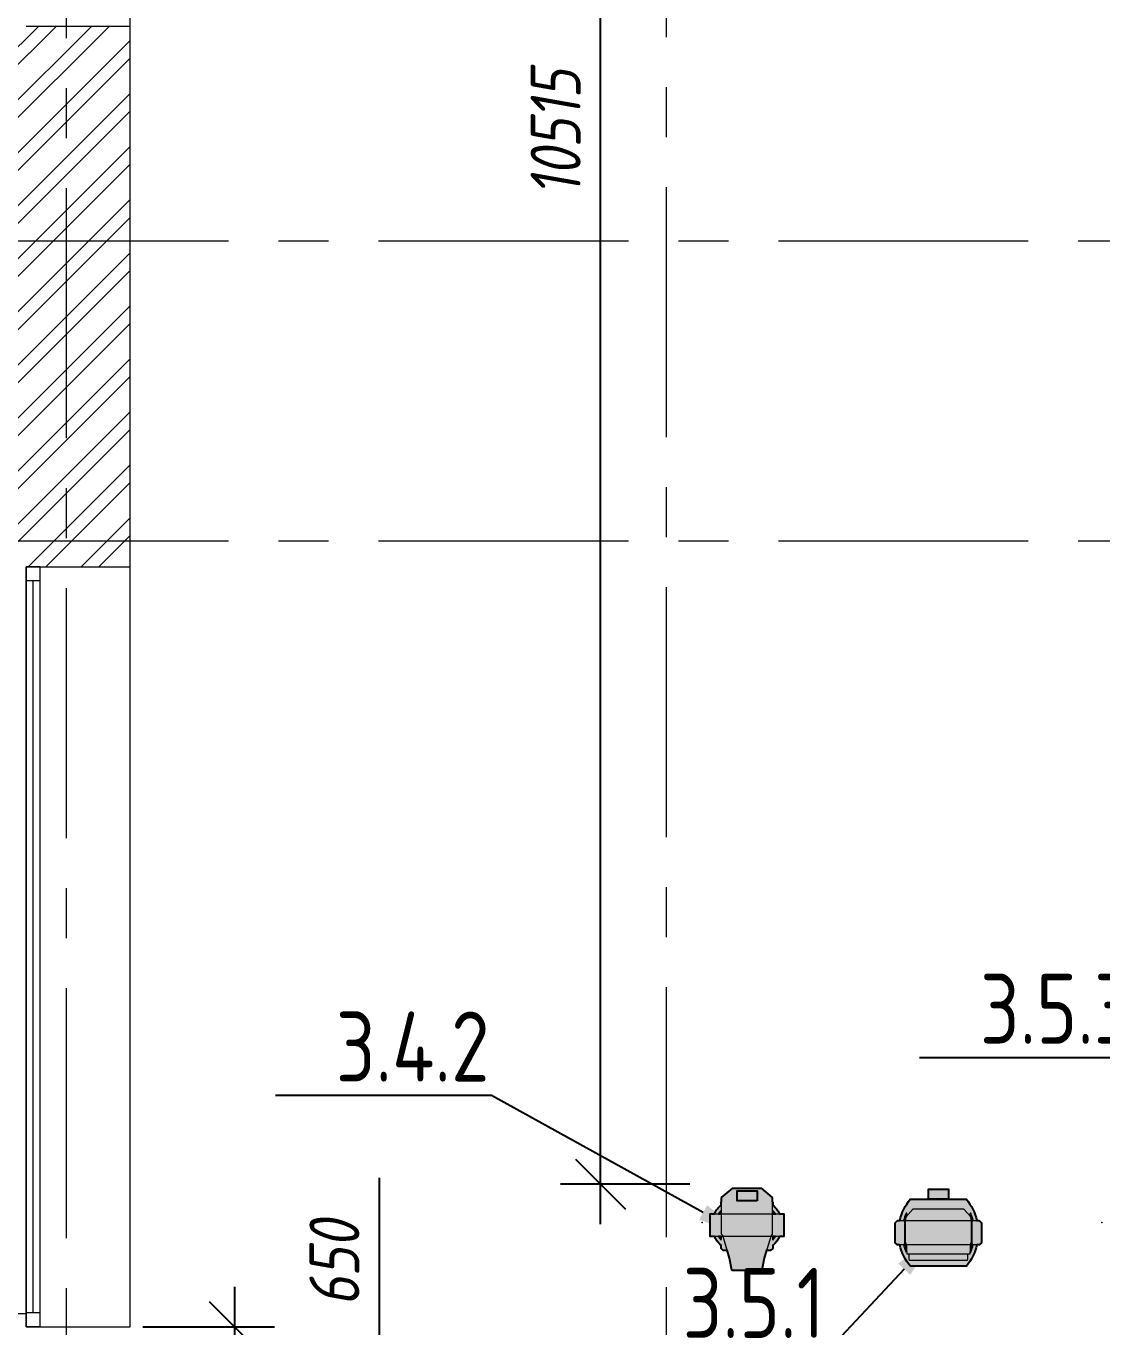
# Model space of a CAD drawing. Header units: millimetres. Extents: x 0 to 9491604, y -172998 to 295086.
# Drawn here: x 447114 to 452496, y -60138 to -53633 of the extents above; entities that cross this region are included whole.
import ezdxf
from ezdxf import colors
from ezdxf.entities.mleader import LeaderData, LeaderLine
from ezdxf.enums import TextEntityAlignment as Align
from ezdxf.math import Vec2, Vec3

# ---------------------------------------------------------------- set-up
doc = ezdxf.new("R2018")
doc.units = ezdxf.units.MM
doc.linetypes.add('CENTER', pattern=[2, 1.25, -0.25, 0.25, -0.25])
for name, color, linetype, lineweight in [('ACME NEOZONE RING', 7, 'Continuous', 5), ('Lighting-Moving Light', 7, 'Continuous', 5), ('None', 7, 'Continuous', 5), ('Rigging-Truss-Insert Points', 7, 'Continuous', 5), ('TRUSS LIGHT', 7, 'Continuous', 5), ('АР_Маркер экспликации', 239, 'Continuous', 13), ('АР_Номер помещения', 250, 'Continuous', 9), ('АР_Окна', 4, 'Continuous', 9), ('АР_Оси', 7, 'Continuous', 25), ('АР_Отметки', 7, 'Continuous', 5), ('АР_Сущ Несущая стена', 250, 'Continuous', 50), ('АР_Штриховка кирпич', 250, 'Continuous', 9)]:
    doc.layers.add(name, color=color, linetype=linetype, lineweight=lineweight)
doc.layers.add('EI_DIMS_DETAIL', color=7, linetype='Continuous')
doc.layers.add('АР_новое окно', color=160, linetype='Continuous')
doc.layers.add('Lighting-Input-2D', color=1, linetype='Continuous', lineweight=25, true_color=0xff0000)
doc.layers.add('АР_Названия помещений', color=124, linetype='Continuous', lineweight=5, plot=False)
doc.layers.add('АР_Помещения_площадь', color=19, linetype='Continuous', lineweight=9, plot=False)
doc.styles.add('ISOCPEUR', font='', dxfattribs={"height": 250})
doc.styles.get("Standard").update_dxf_attribs({"font": 'GOST.TTF'})
doc.styles.add('ГОСТ 2.304', font='CS_Gost2304.shx', dxfattribs={"oblique": 10})
doc.styles.get('ISOCPEUR').set_extended_font_data('ISOCPEUR', italic=True)
doc.dimstyles.new('СПДС', dxfattribs={"dimscale": 100, "dimtxt": 2.5, "dimasz": 2.5, "dimexe": 2, "dimexo": 0.625, "dimgap": 1, "dimtad": 1, "dimdec": 0, "dimrnd": 5, "dimtxsty": 'ГОСТ 2.304', "dimblk": 'OBLIQUE', "dimblk1": 'OBLIQUE', "dimblk2": 'OBLIQUE', "dimcen": 2.5, "dimdle": 2, "dimadec": 0, "dimazin": 2, "dimtfac": 0.75, "dimtdec": 4, "dimtmove": 1, "dimatfit": 3, "dimfxl": 1, "dimtfill": 1, "dimtolj": 1, "dimarcsym": 1})

# ---------------------------------------------------------------- blocks, each defined once
blk = doc.blocks.new('*U274')
at = {"layer": 'АР_новое окно', "lineweight": 9}
for p, q in [((-9.194423000735696e-12, 3799.999999999992), (-70.00000000000921, 3799.999999999992)), ((-70.00000000000921, 3799.999999999992), (-70, -1.70530256582424e-13)), ((-70, -1.70530256582424e-13), (-70.00000000000921, 3799.999999999992)), ((-9.194423000735696e-12, 3799.999999999992), (0, 0)), ((-9.038103598868474e-12, 3729.999999999992), (-70.00000000000904, 3730.000000000006)), ((-35.00000000000904, 3729.999999999992), (-34.99999999981099, 69.99999999999991)), ((-1.56319401867222e-13, 70.00000000001455), (-70.00000000000017, 69.99999999999983)), ((0, -1.70530256582424e-13), (-70, -1.70530256582424e-13))]:
    blk.add_line(p, q, dxfattribs=at)
blk = doc.blocks.new('_DotSmall')
at = {"color": 0, "linetype": 'ByBlock', "const_width": 0.5}
blk.add_lwpolyline([(-0.0625, 0, 1), (0.0625, 0, 1)], format="xyb", close=True, dxfattribs=at)
blk = doc.blocks.new('Truss Straight Prolyte H40V-200 387x387x2000_3d')
at = {"layer": 'Rigging-Truss-Insert Points'}
for p in [(0, 0), (2000, 0)]:
    blk.add_point(p, dxfattribs=at)
blk = doc.blocks.new('Truss-46')
at = {"layer": 'TRUSS LIGHT', "color": 7, "transparency": 33554687}
blk.add_blockref('Truss Straight Prolyte H40V-200 387x387x2000_3d', (0, 0), dxfattribs=at)
at = {"layer": 'TRUSS LIGHT', "color": 0, "flags": 1}
for tag in ['Trim', 'Total_Hung_Weight', 'TE', 'TE-A', 'Width', 'Weight_Imperial', 'Weight_Metric', 'Truss_Color', 'WH', 'WH-A', 'Manufacturer', 'Position_Name', 'Location', 'Length', 'Note', 'Model_Name', 'Length', 'Height', 'User_Field_1', 'User_Field_2', 'User_Field_3', 'User_Field_4', 'User_Field_5', 'User_Field_6']:
    blk.add_attdef(tag, (-11004, -194.5), '', height=0.18, dxfattribs=at)
blk = doc.blocks.new('Group-202')
at = {"layer": 'Lighting-Input-2D', "linetype": 'Continuous', "lineweight": 0, "true_color": 0x00ffff}
blk.add_hatch(color=4, dxfattribs=at).paths.add_polyline_path([(-51.98946549269584, -122.0096663216868), (48.01053450730424, -122.0096663216868), (48.01053450730424, -172.0096663216868), (-51.98946549269584, -172.0096663216868)])
at = {"layer": 'Lighting-Moving Light', "linetype": 'Continuous', "lineweight": 0, "true_color": 0x00ffff, "transparency": 33554687}
h = blk.add_hatch(color=4, dxfattribs=at)
edge = h.paths.add_edge_path()
edge.add_line((126.5000000000055, -139.0882481757316), (71.12496539154135, -185.5534192920605))
edge.add_line((71.12496539154135, -185.5534192920605), (-71.12496539199601, -185.5534192919805))
edge.add_line((-71.12496539199601, -185.5534192919805), (-126.5000000004079, -139.0882481755895))
edge.add_line((-126.5000000004079, -139.0882481755895), (-126.5000000003853, -118.9209036223903))
edge.add_line((-126.5000000003853, -118.9209036223903), (-129.6140858583749, -116.0494786165894))
edge.add_line((-129.6140858583749, -116.0494786165894), (-129.6140858583749, -100.4141134206287))
edge.add_arc((-124.5955610855437, -90.2643556124866), 11.32268406604473, 231.4618788752651, 243.6900106286071, ccw=False)
edge.add_arc((-51.78453583374124, -10.74937232286101), 119.1134585078291, 216.8539690845616, 227.8944097031379, ccw=False)
edge.add_arc((-39.9999999863459, 0.001656482625740807), 135.000000013716, 204.9608233377731, 217.5052518094035, ccw=False)
edge.add_line((-162.3905336212333, -56.96813621728525), (-184.5000075903025, -56.96813621728525))
edge.add_line((-184.5000075903025, -56.96813621728525), (-184.5000075903025, 57.06129763317136))
edge.add_line((-184.5000075903025, 57.06129763317136), (-162.3486712315781, 57.06129763317136))
edge.add_arc((-39.99999998635111, 0.001656482626074762), 135.0000000137098, 132.7568730616302, 154.9971079075414, ccw=False)
edge.add_arc((-128.6293924005112, 95.98291888199135), 4.357944417834946, 103.05896267773932, 133.8779765755158, ccw=False)
edge.add_line((-129.6140858583749, 100.2281583738197), (-129.6140858583749, 116.0527915939283))
edge.add_line((-129.6140858583749, 116.0527915939283), (-118.1286841407497, 126.6432091988382))
edge.add_arc((2.418829581074533e-10, 1670.025635076939), 1547.896539994277, 265.6231815458671, 266.3539592363694)
edge.add_line((-98.43457424828527, 125.2621149487723), (-86.73604283560671, 164.0465807080388))
edge.add_line((-86.73604283560671, 164.0465807080388), (-86.50000000006536, 164.0465807080633))
edge.add_line((-86.50000000006536, 164.0465807080633), (-75.08746085627993, 224.7508063685455))
edge.add_arc((-74.11456584116392, 224.5539970792888), 0.9926019377249352, 89.65199725202132, 168.5638290336367, ccw=False)
edge.add_line((-74.10853701877852, 225.5465807080456), (74.1085370187858, 225.5465807079624))
edge.add_arc((74.11456584117002, 224.5539970792056), 0.9926019377249448, 11.436170966296118, 90.3480027479115, ccw=False)
edge.add_line((75.08746085628627, 224.7508063684611), (86.50000000000352, 164.0465807079661))
edge.add_line((86.50000000000352, 164.0465807079661), (86.73604283554488, 164.0465807079414))
edge.add_line((86.73604283554488, 164.0465807079414), (98.43457424814926, 125.2621149487629))
edge.add_arc((-9.71880353972665e-11, 1670.025635074971), 1547.896539992304, 273.6460407636256, 274.3768184541334)
edge.add_line((118.1286841407611, 126.6432091988382), (129.6140858583863, 116.0527915938286))
edge.add_line((129.6140858583863, 116.0527915938286), (129.6140858583863, 100.2281583738198))
edge.add_arc((128.6293924005208, 95.98291888198973), 4.357944417836974, 46.12202342448751, 76.94103732224272, ccw=False)
edge.add_arc((39.99999998636018, 0.001656482624781574), 135.0000000137119, 25.002892092458808, 47.24312693836953, ccw=False)
edge.add_line((162.348671231589, 57.06129763317136), (184.5000075903136, 57.06129763317136))
edge.add_line((184.5000075903136, 57.06129763317136), (184.5000075903136, -56.96813621728523))
edge.add_line((184.5000075903136, -56.96813621728524), (162.3905336212441, -56.96813621728525))
edge.add_arc((39.99999998636132, 0.001656482622735211), 135.0000000137105, 322.4947481905963, 335.03917666222713, ccw=False)
edge.add_arc((51.78453583375878, -10.74937232286688), 119.1134585078202, 312.1055902968616, 323.1460309154387, ccw=False)
edge.add_arc((124.5955610855418, -90.26435561246926), 11.32268406606613, 296.3099893714141, 308.5381211247298, ccw=False)
edge.add_line((129.6140858583863, -100.4141134206287), (129.6140858583863, -116.0494786164901))
edge.add_line((129.6140858583863, -116.0494786164901), (126.5000000000055, -118.9209036226782))
edge.add_line((126.5000000000055, -118.9209036226782), (126.5000000000055, -139.0882481757316))
edge = h.paths.add_edge_path()
edge.add_line((129.6140858583863, 71.1142046713513), (129.6140858583863, 57.06129763317136))
edge.add_line((129.6140858583863, 57.06129763317136), (142.1230205183928, 57.06129763317136))
edge.add_arc((60.00660030390372, 0.007386853325890286), 99.99127564001331, 34.79130092166319, 44.47619964003829)
edge.add_arc((128.8599148934973, 67.9000425498936), 3.301456040491092, 40.92127007208694, 76.79499796821261)
edge = h.paths.add_edge_path()
edge.add_arc((-60.00660030389697, 0.007386853329236942), 99.9912756400081, 135.5238003599614, 145.208699078337)
edge.add_line((-142.123020518382, 57.06129763317136), (-129.6140858583749, 57.06129763317136))
edge.add_line((-129.6140858583749, 57.06129763317136), (-129.6140858583749, 71.1142046713513))
edge.add_arc((-128.8599148934876, 67.90004254989493), 3.301456040489418, 103.2050020317644, 139.0787299279181)
edge = h.paths.add_edge_path()
edge.add_line((-129.6140858583749, -71.22854765874618), (-129.6140858583749, -56.96813621728525))
edge.add_line((-129.6140858583749, -56.96813621728525), (-142.1851095605982, -56.96813621728525))
edge.add_arc((-59.94200554795235, 0.03918722097570537), 100.0687917546194, 214.7280076534531, 224.469212184373)
edge.add_arc((-127.7834649650887, -66.61917062179369), 4.959589652755693, 223.9550811689498, 248.3394254686227)
edge = h.paths.add_edge_path()
edge.add_arc((59.9420055479589, 0.03918722097935756), 100.068791754625, 315.5307878156272, 325.2719923465465)
edge.add_line((142.185109560609, -56.96813621728525), (129.6140858583863, -56.96813621728524))
edge.add_line((129.6140858583863, -56.96813621728524), (129.6140858583863, -71.22854765874595))
edge.add_arc((127.7834649650995, -66.61917062179376), 4.959589652755619, 291.6605745313848, 316.0449188310494)
h = blk.add_hatch(color=4, dxfattribs=at)
edge = h.paths.add_edge_path()
edge.add_line((-2.273181642920008e-10, -185.5534192920606), (-71.12496539199601, -185.5534192919805))
edge.add_line((-71.12496539199601, -185.5534192919805), (-126.5000000004079, -139.0882481755895))
edge.add_line((-126.5000000004079, -139.0882481755895), (-126.5000000002006, 45.48249951186608))
edge.add_line((-126.5000000002006, 45.48249951186609), (-120.8349760698259, 50.99744130778884))
edge.add_line((-120.8349760698259, 50.99744130778884), (-86.73604283560671, 164.0465807080388))
edge.add_line((-86.73604283560671, 164.0465807080388), (-86.50000000006536, 164.0465807080633))
edge.add_line((-86.50000000006536, 164.0465807080633), (-75.08746085627992, 224.7508063685455))
edge.add_arc((-74.11456584116395, 224.5539970792889), 0.9926019377248786, 89.65199725201961, 168.5638290336395, ccw=False)
edge.add_line((-74.10853701877852, 225.5465807080456), (74.1085370187858, 225.5465807079624))
edge.add_arc((74.11456584117008, 224.5539970792056), 0.9926019377248835, 11.436170966295322, 90.34800274791468, ccw=False)
edge.add_line((75.08746085628627, 224.7508063684611), (86.50000000000352, 164.0465807079661))
edge.add_line((86.50000000000352, 164.0465807079661), (86.73604283554488, 164.0465807079414))
edge.add_line((86.73604283554488, 164.0465807079414), (120.834976069637, 50.99744130765308))
edge.add_line((120.834976069637, 50.99744130765308), (126.5000000000055, 45.48249951172395))
edge.add_line((126.5000000000055, 45.48249951172395), (126.5000000000055, -139.0882481757316))
edge.add_line((126.5000000000055, -139.0882481757316), (71.12496539154134, -185.5534192920605))
edge.add_line((71.12496539154134, -185.5534192920605), (-2.273168320243713e-10, -185.5534192920606))
blk.add_hatch(color=4, dxfattribs=at).paths.add_polyline_path([(-184.5000075903025, 57.06129763317136), (184.5000075903136, 57.06129763317136), (184.5000075903136, -56.96813621728525), (-184.5000075903025, -56.96813621728525)])
at = {"layer": 'Lighting-Input-2D', "flags": 128}
blk.add_lwpolyline([(-51.98946549269584, -122.0096663216868), (48.01053450730424, -122.0096663216868), (48.01053450730424, -172.0096663216868), (-51.98946549269584, -172.0096663216868)], close=True, dxfattribs=at)
at = {"layer": 'Lighting-Moving Light', "color": 7, "linetype": 'Continuous', "lineweight": 25, "transparency": 33554687, "flags": 128}
for points in [[(126.5000000000055, -139.0882481757316), (71.12496539154135, -185.5534192920605), (-71.12496539199601, -185.5534192919805), (-126.5000000004079, -139.0882481755895), (-126.5000000003853, -118.9209036223903), (-129.6140858583749, -116.0494786165894), (-129.6140858583749, -100.4141134206287, -0.05340597821774325), (-131.6499918019054, -99.12088889179601, -0.04821030859268485), (-147.0951674995839, -82.1909532764933, -0.05479012223569972), (-162.3905336212333, -56.96813621728525), (-184.5000075903025, -56.96813621728525), (-184.5000075903025, 57.06129763317136), (-162.3486712315781, 57.06129763317136, -0.09734709631348429), (-131.6499918001932, 99.12420187076832, -0.1352897859928446), (-129.6140858583749, 100.2281583738197), (-129.6140858583749, 116.0527915939283), (-118.1286841407497, 126.6432091988382, 0.003188630006431763), (-98.43457424828527, 125.2621149487723), (-86.73604283560671, 164.0465807080388), (-86.50000000006536, 164.0465807080633), (-75.08746085627993, 224.7508063685455, -0.3586024486244413), (-74.10853701877852, 225.5465807080456), (74.10853701878578, 225.5465807079624, -0.3586024486244404), (75.08746085628627, 224.7508063684611), (86.50000000000352, 164.0465807079661), (86.73604283554488, 164.0465807079414), (98.43457424814926, 125.2621149487629, 0.003188630006455701), (118.1286841407611, 126.6432091988382), (129.6140858583863, 116.0527915938286), (129.6140858583863, 100.2281583738198, -0.13528978599275), (131.649991800204, 99.12420187076833, -0.09734709631348258), (162.348671231589, 57.06129763317136), (184.5000075903136, 57.06129763317136), (184.5000075903136, -56.96813621728524), (162.3905336212441, -56.96813621728525, -0.05479012223570203), (147.0951674995947, -82.19095327649333, -0.04821030859268863), (131.6499918019161, -99.12088889179603, -0.05340597821762865), (129.6140858583863, -100.4141134206287), (129.6140858583863, -116.0494786164901), (126.5000000000055, -118.9209036226782)], [(-131.3545292670013, 70.06256679594232, 0.04228351509570183), (-142.123020518382, 57.06129763317136), (-129.6140858583749, 57.06129763317136), (-129.6140858583749, 71.1142046713513, 0.1578197022280426), (-131.3545292670013, 70.06256679594232)], [(129.6140858583863, 71.1142046713513), (129.6140858583863, 57.06129763317136), (142.1230205183928, 57.06129763317136, 0.04228351509569935), (131.3545292670121, 70.0625667959423, 0.157819702227917), (129.6140858583863, 71.1142046713513)], [(-129.6140858583749, -71.22854765874618), (-129.6140858583749, -56.96813621728525), (-142.1851095605982, -56.96813621728525, 0.04252963736267084), (-131.3537950881081, -70.06159307355371, 0.1068000799953569), (-129.6140858583749, -71.22854765874618)], [(131.3537950881188, -70.06159307355378, 0.04252963736266887), (142.185109560609, -56.96813621728525), (129.6140858583863, -56.96813621728524), (129.6140858583863, -71.22854765874595, 0.1068000799953201), (131.3537950881188, -70.06159307355378)]]:
    blk.add_lwpolyline(points, format="xyb", close=True, dxfattribs=at)
at = {"layer": 'Lighting-Moving Light', "color": 7, "linetype": 'Continuous', "lineweight": 18, "transparency": 33554687, "flags": 128}
blk.add_lwpolyline([(-2.273181642920008e-10, -185.5534192920606), (-71.12496539199601, -185.5534192919805), (-126.5000000004079, -139.0882481755895), (-126.5000000002006, 45.48249951186609), (-120.8349760698259, 50.99744130778884), (-86.73604283560671, 164.0465807080388), (-86.50000000006536, 164.0465807080633), (-75.08746085627992, 224.7508063685455, -0.3586024486244629), (-74.10853701877852, 225.5465807080456), (74.10853701878578, 225.5465807079624, -0.3586024486244613), (75.08746085628627, 224.7508063684611), (86.50000000000352, 164.0465807079661), (86.73604283554488, 164.0465807079414), (120.834976069637, 50.99744130765308), (126.5000000000055, 45.48249951172395), (126.5000000000055, -139.0882481757316), (71.12496539154134, -185.5534192920605)], format="xyb", close=True, dxfattribs=at)
blk.add_lwpolyline([(-184.5000075903025, 57.06129763317136), (184.5000075903136, 57.06129763317136), (184.5000075903136, -56.96813621728525), (-184.5000075903025, -56.96813621728525)], close=True, dxfattribs=at)
at = {"layer": 'None', "color": 0, "flags": 1}
for tag in ['3D_Symbol_Name', 'Weight', 'Wattage', 'Model_Name', 'Inst_Type', 'FixtureID', 'GDTF_Fixture_Name', 'GDTF_Fixture_Mode', 'Power_Connector', 'Frame_Size_Imp', 'Frame_Size_Metric', 'Device_Type', 'Field_Angle', 'Field_Angle_2', 'Candlepower', 'Num_Channels', 'Beam_Angle', 'Beam_Angle_2', 'Lamp', 'Remarks', 'Drawn_By']:
    blk.add_attdef(tag, (-184.5000075903025, -185.5534192920606), '', height=0.18, dxfattribs=at)
blk = doc.blocks.new('NNA_TransformGroup (2D)-81')
at = {"layer": 'None', "color": 7, "transparency": 33554687}
blk.add_blockref('Group-202', (0, 0), dxfattribs=at)
blk = doc.blocks.new('Lighting Device (2D)-81')
at = {"layer": 'None', "color": 7, "transparency": 33554687}
blk.add_blockref('NNA_TransformGroup (2D)-81', (0, 0), dxfattribs=at)
at = {"layer": 'None', "color": 0, "flags": 1}
for tag in ['3D_Symbol_Name', 'Weight', 'Wattage', 'Model_Name', 'Inst_Type', 'FixtureID', 'GDTF_Fixture_Name', 'GDTF_Fixture_Mode', 'Power_Connector', 'Frame_Size_Imp', 'Frame_Size_Metric', 'Device_Type', 'Field_Angle', 'Field_Angle_2', 'Candlepower', 'Num_Channels', 'Beam_Angle', 'Beam_Angle_2', 'Lamp', 'Remarks', 'Drawn_By']:
    blk.add_attdef(tag, (8074.853436053078, -9010.741199133192), '', height=0.18, dxfattribs=at)
blk = doc.blocks.new('Group-231')
at = {"layer": 'Lighting-Input-2D', "linetype": 'Continuous', "lineweight": 0, "true_color": 0xff0000}
blk.add_hatch(color=1, dxfattribs=at).paths.add_polyline_path([(-50.06669090837131, -167.5081993989556), (49.93330909162871, -167.5081993989556), (49.93330909162871, -217.1914496199738), (-50.06669090837131, -217.1914496199738)])
at = {"layer": 'Lighting-Moving Light', "linetype": 'Continuous', "lineweight": 0, "true_color": 0xff0000, "transparency": 33554687}
h = blk.add_hatch(color=1, dxfattribs=at)
edge = h.paths.add_edge_path()
edge.add_line((-204.2387826994019, -60.8860880272296), (-215.4005961431126, -49.85006010474864))
edge.add_line((-215.4005961431126, -49.85006010474864), (-215.4122563942423, 50.08959997854764))
edge.add_line((-215.4122563942423, 50.08959997854763), (-203.8000245200874, 61.33292691252055))
edge.add_line((-203.8000245200874, 61.33292691252055), (-192.7895419536887, 61.32701852179417))
edge.add_arc((64.5073050885079, -0.1105995549899319), 264.5302410175523, 140.6848825337481, 166.570320495254, ccw=False)
edge.add_line((-140.1526174042481, 167.4918006010442), (140.1867819051701, 167.4918006010442))
edge.add_arc((-64.47314058758707, -0.1105995549905288), 264.5302410175535, 13.38359903809038, 39.31511746625188, ccw=False)
edge.add_line((192.8730348005591, 61.12006617631166), (204.341597720418, 61.11391197277044))
edge.add_line((204.341597720418, 61.11391197277044), (215.4464208951646, 50.08959997854764))
edge.add_line((215.4464208951646, 50.08959997854764), (215.434760644035, -49.85006010474861))
edge.add_line((215.434760644035, -49.85006010474861), (204.341597720418, -60.8860880272296))
edge.add_line((204.341597720418, -60.8860880272296), (192.980910485154, -60.8860880272296))
edge.add_arc((-64.4731405875863, -0.1105995549896477), 264.5302410175527, 320.7421941521046, 346.7177207661283, ccw=False)
edge.add_line((140.3543282228347, -167.5081993989557), (-140.3201637219127, -167.5081993989556))
edge.add_arc((64.50730508850714, -0.1105995549903156), 264.5302410175514, 193.2822792338716, 219.2578058478954, ccw=False)
edge.add_line((-192.946745984232, -60.8860880272296), (-204.2387826994019, -60.8860880272296))
edge = h.paths.add_edge_path()
edge.add_line((160.0934899194107, 96.66167659555434), (160.0934899194107, 68.5864993770981))
edge.add_line((160.0934899194107, 68.5864993770981), (160.7072250899274, 61.13732683411254))
edge.add_line((160.7072250899274, 61.13732683411254), (172.4985306878957, 61.1309994419908))
edge.add_arc((-59.99667540513892, -0.1105995550576893), 240.4257771204201, 14.75707950798592, 23.73479338239002)
edge = h.paths.add_edge_path()
edge.add_line((165.0327730233111, -60.8860880272296), (165.0327730233111, -76.46363999052241))
edge.add_line((165.0327730233111, -76.46363999052241), (160.0934899194108, -81.95005537697216))
edge.add_line((160.0934899194108, -81.95005537697216), (160.0934899194107, -96.88287570568053))
edge.add_arc((-59.99667540515048, -0.1105995550642689), 240.4257771204324, 336.2652066176101, 345.3577578526647)
edge.add_line((172.6208095458599, -60.8860880272296), (165.0327730233111, -60.8860880272296))
edge = h.paths.add_edge_path()
edge.add_line((-160.0593254184888, -81.95005765450088), (-163.7316799961889, -77.87091073969253))
edge.add_line((-163.7316799961889, -77.87091073969253), (-163.7316799961889, -60.8860880272296))
edge.add_line((-163.7316799961889, -60.8860880272296), (-172.5866450449379, -60.8860880272296))
edge.add_arc((60.03083990608064, -0.1105995550613557), 240.425777120441, 194.6422421473354, 203.7347933823896)
edge.add_line((-160.0593254184888, -96.88287570568038), (-160.0593254184888, -81.95005765450088))
edge = h.paths.add_edge_path()
edge.add_line((-172.415533832848, 61.31608552227169), (-160.6588524936224, 61.30977671004853))
edge.add_line((-160.6588524936224, 61.30977671004853), (-160.0593254184888, 68.58649937709234))
edge.add_line((-160.0593254184888, 68.58649937709234), (-160.0593254184888, 96.66167659555428))
edge.add_arc((60.03083990607681, -0.1105995550633594), 240.4257771204369, 156.2652066176103, 165.1973033601135)
for points in [[(-143.9829177495388, 139.2300844658703), (144.7533309787868, 139.2300844658703), (145.371287340211, 131.6713959647703), (146.0740833264111, 107.2741291264705), (156.9060272980112, 107.2741291264703), (161.4721900407636, 51.85261221800639), (165.0327730233112, 51.85263047744628), (165.0327730233112, -76.46363999052241), (126.3683885618112, -119.4109401057296), (-126.3342240608889, -119.4109401057296), (-163.7316799961889, -77.87091073969252), (-163.7316799961889, 51.85263047744628), (-161.4380255398413, 51.85261221800639), (-156.8718627970889, 107.2741291264703), (-146.0399188254888, 107.2741291264705), (-145.3371228392887, 131.6713959647703), (-144.7191664778645, 139.2300844658703)], [(-215.4122563942423, 50.08959997854764), (-203.8000245200874, 61.33292691252055), (204.341597720418, 61.11391197277043), (215.4464208951646, 50.08959997854764), (215.434760644035, -49.85006010474864), (204.341597720418, -60.8860880272296), (-204.238782699402, -60.8860880272296), (-215.4005961431126, -49.85006010474864)]]:
    blk.add_hatch(color=1, dxfattribs=at).paths.add_polyline_path(points)
at = {"layer": 'Lighting-Input-2D', "flags": 128}
blk.add_lwpolyline([(-50.06669090837131, -167.5081993989556), (49.93330909162871, -167.5081993989556), (49.93330909162871, -217.1914496199738), (-50.06669090837131, -217.1914496199738)], close=True, dxfattribs=at)
at = {"layer": 'Lighting-Moving Light', "color": 7, "linetype": 'Continuous', "lineweight": 5, "transparency": 33554687}
blk.add_line((-146.0399188254888, 107.2741291264705), (146.0740833264111, 107.2741291264705), dxfattribs=at)
at = {"layer": 'Lighting-Moving Light', "color": 7, "linetype": 'Continuous', "lineweight": 13, "transparency": 33554687}
for p, q in [((-168.5160014039889, 61.11391197277043), (-168.5160014039889, -60.8860880272296)), ((168.5501659049112, 61.11391197277043), (168.5501659049112, -60.8860880272296))]:
    blk.add_line(p, q, dxfattribs=at)
at = {"layer": 'Lighting-Moving Light', "color": 7, "linetype": 'Continuous', "lineweight": 25, "transparency": 33554687, "flags": 128}
for points in [[(-204.2387826994019, -60.8860880272296), (-215.4005961431126, -49.85006010474864), (-215.4122563942423, 50.08959997854763), (-203.8000245200874, 61.33292691252055), (-192.7895419536887, 61.32701852179417, -0.1134292769149235), (-140.1526174042481, 167.4918006010442), (140.1867819051701, 167.4918006010442, -0.1136329324577172), (192.8730348005591, 61.12006617631166), (204.341597720418, 61.11391197277044), (215.4464208951646, 50.08959997854764), (215.434760644035, -49.85006010474861), (204.341597720418, -60.8860880272296), (192.980910485154, -60.8860880272296, -0.1138274381118651), (140.3543282228347, -167.5081993989557), (-140.3201637219127, -167.5081993989556, -0.1138274381118657), (-192.946745984232, -60.8860880272296)], [(-172.415533832848, 61.31608552227169), (-160.6588524936224, 61.30977671004853), (-160.0593254184888, 68.58649937709234), (-160.0593254184888, 96.66167659555428, 0.03899336922218982), (-172.415533832848, 61.31608552227169)], [(160.0934899194107, 96.66167659555434), (160.0934899194107, 68.5864993770981), (160.7072250899274, 61.13732683411254), (172.4985306878957, 61.1309994419908, 0.03919271569914481), (160.0934899194107, 96.66167659555434)], [(-160.0593254184888, -81.95005765450088), (-163.7316799961889, -77.87091073969253), (-163.7316799961889, -60.8860880272296), (-172.5866450449379, -60.8860880272296, 0.03969456779055925), (-160.0593254184888, -96.88287570568038)], [(165.0327730233111, -60.8860880272296), (165.0327730233111, -76.46363999052241), (160.0934899194108, -81.95005537697216), (160.0934899194107, -96.88287570568053, 0.03969456779056083), (172.6208095458599, -60.8860880272296)]]:
    blk.add_lwpolyline(points, format="xyb", close=True, dxfattribs=at)
at = {"layer": 'Lighting-Moving Light', "color": 7, "linetype": 'Continuous', "lineweight": 18, "transparency": 33554687, "flags": 128}
for points in [[(-143.9829177495388, 139.2300844658703), (144.7533309787868, 139.2300844658703), (145.371287340211, 131.6713959647703), (146.0740833264111, 107.2741291264705), (156.9060272980112, 107.2741291264703), (161.4721900407636, 51.85261221800639), (165.0327730233112, 51.85263047744628), (165.0327730233112, -76.46363999052241), (126.3683885618112, -119.4109401057296), (-126.3342240608889, -119.4109401057296), (-163.7316799961889, -77.87091073969252), (-163.7316799961889, 51.85263047744628), (-161.4380255398413, 51.85261221800639), (-156.8718627970889, 107.2741291264703), (-146.0399188254888, 107.2741291264705), (-145.3371228392887, 131.6713959647703), (-144.7191664778645, 139.2300844658703)], [(-215.4122563942423, 50.08959997854764), (-203.8000245200874, 61.33292691252055), (204.341597720418, 61.11391197277043), (215.4464208951646, 50.08959997854764), (215.434760644035, -49.85006010474864), (204.341597720418, -60.8860880272296), (-204.238782699402, -60.8860880272296), (-215.4005961431126, -49.85006010474864)]]:
    blk.add_lwpolyline(points, close=True, dxfattribs=at)
at = {"layer": 'ACME NEOZONE RING', "color": 0, "flags": 1}
for tag in ['3D_Symbol_Name', 'Weight', 'Wattage', 'Model_Name', 'Inst_Type', 'FixtureID', 'GDTF_Fixture_Name', 'GDTF_Fixture_Mode', 'Power_Connector', 'Frame_Size_Imp', 'Frame_Size_Metric', 'Device_Type', 'Field_Angle', 'Field_Angle_2', 'Candlepower', 'Num_Channels', 'Beam_Angle', 'Beam_Angle_2', 'Lamp', 'Remarks', 'Drawn_By']:
    blk.add_attdef(tag, (-215.4122563942423, -217.1914496199738), '', height=0.18, dxfattribs=at)
blk = doc.blocks.new('NNA_TransformGroup (2D)-110')
at = {"layer": 'ACME NEOZONE RING', "color": 7, "transparency": 33554687}
blk.add_blockref('Group-231', (0, 0), dxfattribs=at)
blk = doc.blocks.new('Lighting Device (2D)-110')
at = {"layer": 'ACME NEOZONE RING', "color": 7, "transparency": 33554687}
blk.add_blockref('NNA_TransformGroup (2D)-110', (0, 0), dxfattribs=at)
at = {"layer": 'ACME NEOZONE RING', "color": 0, "flags": 1}
for tag in ['3D_Symbol_Name', 'Weight', 'Wattage', 'Model_Name', 'Inst_Type', 'FixtureID', 'GDTF_Fixture_Name', 'GDTF_Fixture_Mode', 'Power_Connector', 'Frame_Size_Imp', 'Frame_Size_Metric', 'Device_Type', 'Field_Angle', 'Field_Angle_2', 'Candlepower', 'Num_Channels', 'Beam_Angle', 'Beam_Angle_2', 'Lamp', 'Remarks', 'Drawn_By']:
    blk.add_attdef(tag, (7803.214924054135, -9404.377739816819), '', height=0.18, dxfattribs=at)
blk = doc.blocks.new('_Oblique')
at = {"color": 0, "linetype": 'ByBlock', "lineweight": -2}
blk.add_line((-0.5, -0.5), (0.5, 0.5), dxfattribs=at)
blk = doc.blocks.new('*D182')
at = {"layer": 'Defpoints', "color": 0, "lineweight": 9, "ltscale": 100, "transparency": 16777216}
for p in [(449987.9819605293, -48907.96308105461), (450315.4967983208, -48907.96308105461), (450496.7773104074, -59423.88184453956, 34.39199975309631)]:
    blk.add_point(p, dxfattribs=at)
at = {"layer": 'EI_DIMS_DETAIL', "color": 0, "lineweight": -2, "ltscale": 100, "transparency": 16777216}
for p, q in [((449987.9819605293, -59623.88184453956), (449987.9819605293, -48707.96308105461)), ((450252.9967983208, -48907.96308105461), (449787.9819605293, -48907.96308105461)), ((450434.2773104074, -59423.88184453956), (449787.9819605293, -59423.88184453956))]:
    blk.add_line(p, q, dxfattribs=at)
at = {"layer": 'EI_DIMS_DETAIL', "color": 0, "lineweight": -2, "ltscale": 100, "transparency": 16777216, "xscale": 250, "yscale": 250, "zscale": 250}
for p, rotation in [((449987.9819605293, -48907.96308105461), 90), ((449987.9819605293, -59423.88184453956), 270)]:
    blk.add_blockref('_Oblique', p, dxfattribs=dict(at, rotation=rotation))
at = {"layer": 'EI_DIMS_DETAIL', "color": 0, "lineweight": 9, "ltscale": 100, "transparency": 16777216, "insert": (449762.9819605293, -54165.92246279701), "char_height": 250, "attachment_point": 5, "rotation": 90, "style": 'ГОСТ 2.304', "bg_fill": 3, "box_fill_scale": 1.1, "bg_fill_color": 256, "bg_fill_true_color": 13158600, "bg_fill_transparency": 0}
blk.add_mtext('\\A1;10515', dxfattribs=at)
blk = doc.blocks.new('*D185')
at = {"layer": 'Defpoints', "color": 0, "lineweight": 9, "ltscale": 100, "transparency": 16777216}
for p in [(447635.3756289489, -60137.96308105461), (447635.3756289489, -60786.62729448044), (448156.51711883, -60786.62729448044)]:
    blk.add_point(p, dxfattribs=at)
at = {"layer": 'EI_DIMS_DETAIL', "color": 0, "lineweight": -2, "ltscale": 100, "transparency": 16777216}
for p, q in [((448881.51711883, -60244.79518776752), (448881.51711883, -59391.44239129678)), ((448156.51711883, -59937.96308105461), (448156.51711883, -60986.62729448044)), ((447697.8756289489, -60137.96308105461), (448356.51711883, -60137.96308105461)), ((448156.51711883, -60462.29518776752), (448881.51711883, -60244.79518776752)), ((447697.8756289489, -60786.62729448044), (448356.51711883, -60786.62729448044))]:
    blk.add_line(p, q, dxfattribs=at)
at = {"layer": 'EI_DIMS_DETAIL', "color": 0, "lineweight": -2, "ltscale": 100, "transparency": 16777216, "xscale": 250, "yscale": 250, "zscale": 250}
for p, rotation in [((448156.51711883, -60137.96308105461), 90), ((448156.51711883, -60786.62729448044), 270)]:
    blk.add_blockref('_Oblique', p, dxfattribs=dict(at, rotation=rotation))
at = {"layer": 'EI_DIMS_DETAIL', "color": 0, "lineweight": 9, "ltscale": 100, "transparency": 16777216, "insert": (448656.51711883, -59818.11878953208), "char_height": 250, "attachment_point": 5, "rotation": 90, "style": 'ГОСТ 2.304', "bg_fill": 3, "box_fill_scale": 1.1, "bg_fill_color": 256, "bg_fill_true_color": 13158600, "bg_fill_transparency": 0}
blk.add_mtext('\\A1;650', dxfattribs=at)
blk = doc.blocks.new('*U286')
at = {"color": 7, "style": 'ISOCPEUR', "width": 0.7, "flags": 1}
blk.add_attdef('КАТЕГОРИЯ', (-499.1655280450395, -2092.186355050572), '', height=250, dxfattribs=at)
at = {"layer": 'АР_Номер помещения', "color": 7, "style": 'ISOCPEUR', "width": 0.7}
blk.add_attdef('НОМЕР_ПОМЕЩЕНИЯ', text='', height=300, dxfattribs=at).set_placement((-12706.02555671981, 14288.98051809251), align=Align.MIDDLE_CENTER)
at = {"layer": 'АР_Помещения_площадь', "color": 7, "style": 'ISOCPEUR', "width": 0.7}
blk.add_attdef('ПЛОЩАДЬ_ПОМЕЩЕНИЯ', text='', height=200, dxfattribs=at).set_placement((-12401.86971023954, 13466.70758664991), align=Align.MIDDLE_RIGHT)
at = {"layer": 'АР_Помещения_площадь', "color": 7, "lineweight": 30, "width": 0.7, "flags": 104}
blk.add_attdef('ИМЯ_ПОМЕЩЕНИЯ', text='', height=100, dxfattribs=at).set_placement((157.6277002443094, 1217.141369806137), align=Align.MIDDLE_CENTER)
blk = doc.blocks.new('АР план')
at = {"layer": 'АР_Штриховка кирпич', "lineweight": 9, "ltscale": 100}
h = blk.add_hatch(dxfattribs=at)
h.set_pattern_fill('ANSI32', color=256, scale=500)
h.set_pattern_definition([(45, (-503931.1056685649, 9514.1458298301), (-132.5825214724777, 132.5825214724777), []), (45, (-503842.7173210648, 9514.1458298301), (-132.5825214724777, 132.5825214724777), [])])
h.paths.add_polyline_path([(447635.3734855594, -53633.25313659936), (446995.3734318349, -53633.25331088698), (446995.4967714588, -56337.96316819837), (447635.4968251832, -56337.96299391075)])
at = {"layer": 'АР_Окна', "lineweight": 9, "ltscale": 100}
for p, q in [((447635.375628949, -53633.25313659936), (447635.3756289489, -52033.25313659936)), ((447635.3756289491, -60137.96308105458), (447635.3756553199, -56337.96308103068))]:
    blk.add_line(p, q, dxfattribs=at)
at = {"layer": 'АР_Оси', "linetype": 'CENTER', "lineweight": 9, "ltscale": 1000}
for p, q in [((447315.496798321, -44444.33385948134), (447315.496798321, -76677.8427386449)), ((450315.4967983207, -44438.77934351384), (450315.496798321, -76677.8427386449)), ((436876.9842678266, -54707.96308105461), (471514.1507694212, -54707.96308105464)), ((436876.9842678266, -56207.96308105461), (471514.1507694212, -56207.96308105464))]:
    blk.add_line(p, q, dxfattribs=at)
at = {"layer": 'АР_Сущ Несущая стена', "lineweight": 9, "ltscale": 100}
for p, q in [((447114.2856255623, -53633.25313659936), (447635.3718934947, -53633.25313659931)), ((447635.3718934947, -56337.96308105455), (447635.3718934947, -53633.25313659936)), ((447114.2894486805, -56337.96308105458), (447635.3756289489, -56337.96308105458)), ((447114.2894486805, -56337.96308105455), (447635.3756289489, -56337.96308105455)), ((447114.2894486805, -56337.96308105461), (447635.3756289489, -56337.96308105458)), ((447114.2894486805, -56402.96308105458), (447114.2894486805, -56337.96308105461)), ((447114.2894486808, -60072.96308105452), (446995.375628949, -60072.96308105455)), ((447114.2894486808, -60137.96308105452), (447114.2894486808, -60072.96308105455)), ((447114.2894486808, -60137.96308105449), (447635.375628949, -60137.96308105449))]:
    blk.add_line(p, q, dxfattribs=at)
at = {"layer": 'АР_Сущ Несущая стена', "color": 4, "lineweight": 9, "ltscale": 100}
blk.add_line((447114.2894486808, -60137.96308105458), (447114.2894486805, -56337.96308105461), dxfattribs=at)
at = {"layer": 'АР_новое окно', "lineweight": 9, "xscale": -1, "rotation": 180}
blk.add_blockref('*U274', (447184.2894486812, -56337.96308105455), dxfattribs=at)
at = {"layer": 'АР_Отметки', "lineweight": 9}
ml = blk.add_multileader_mtext('Standard', dxfattribs=at)
ml.set_content('+3,950', color=256, style='ISOCPEUR')
ml.set_leader_properties(color=256, linetype='Continuous', lineweight=-1)
ml.set_arrow_properties(name='DOTSMALL')
ml.build(insert=Vec2(0, 0))
ml.multileader.update_dxf_attribs({"has_text_frame": 1, "text_left_attachment_type": 4, "text_right_attachment_type": 4, "dogleg_length": 100, "arrow_head_size": 180})
ctx = ml.context
ctx.base_point, ctx.char_height, ctx.arrow_head_size, ctx.landing_gap_size, ctx.plane_origin = Vec3(466759.7703386964, -57069.13927419185), 250, 180, 50, Vec3(466678.3768888472, -58336.70346632214)
ctx.left_attachment, ctx.right_attachment = 4, 4
notes = []
notes.append((ctx, [(0, (0, 0, 0), (0, 0), (1, 0), 1, [])]))
ctx.mtext.insert, ctx.mtext.width, ctx.mtext.line_spacing_style, ctx.mtext.flow_direction = Vec3(466809.7703386964, -56735.80594085854), 852.6970314602484, 2, 5
ml = blk.add_multileader_mtext('Standard', dxfattribs=at)
ml.set_content('+1,975', color=256, style='ISOCPEUR')
ml.set_leader_properties(color=256, linetype='Continuous', lineweight=-1)
ml.set_arrow_properties(name='DOTSMALL')
ml.build(insert=Vec2(0, 0))
ml.multileader.update_dxf_attribs({"has_text_frame": 1, "text_left_attachment_type": 4, "text_right_attachment_type": 4, "dogleg_length": 100, "arrow_head_size": 180})
ctx = ml.context
ctx.base_point, ctx.char_height, ctx.arrow_head_size, ctx.landing_gap_size, ctx.plane_origin = Vec3(466447.7558938367, -62180.14553940714), 250, 180, 50, Vec3(469579.8143483607, -63351.8250823327)
ctx.left_attachment, ctx.right_attachment = 4, 4
notes.append((ctx, [(0, (0, 0, 0), (0, 0), (1, 0), 1, [])]))
ctx.mtext.insert, ctx.mtext.width, ctx.mtext.line_spacing_style, ctx.mtext.flow_direction = Vec3(466497.7558938367, -61780.14553940714), 852.6970314602484, 2, 5
ml = blk.add_multileader_mtext('Standard', dxfattribs=at)
ml.set_content('+2,410', color=256, style='ISOCPEUR')
ml.set_leader_properties(color=256, linetype='Continuous', lineweight=-1)
ml.set_arrow_properties(name='DOTSMALL')
ml.build(insert=Vec2(0, 0))
ml.multileader.update_dxf_attribs({"has_text_frame": 1, "text_left_attachment_type": 4, "text_right_attachment_type": 4, "dogleg_length": 100, "arrow_head_size": 180})
ctx = ml.context
ctx.base_point, ctx.char_height, ctx.arrow_head_size, ctx.landing_gap_size, ctx.plane_origin = Vec3(463365.5351254255, -73612.9468000298), 250, 180, 50, Vec3(461204.322755357, -74204.19237351509)
ctx.left_attachment, ctx.right_attachment = 4, 4
notes.append((ctx, [(0, (0, 0, 0), (0, 0), (1, 0), 1, [])]))
ctx.mtext.insert, ctx.mtext.width, ctx.mtext.line_spacing_style, ctx.mtext.flow_direction = Vec3(463415.5351254255, -73279.61346669645), 852.6970314602484, 2, 5
for ctx, leaders in notes:
    for number, flags, end, landing, length, lines in leaders:
        leader = LeaderData()
        leader.index, (leader.has_last_leader_line, leader.has_dogleg_vector, leader.attachment_direction) = number, flags
        leader.last_leader_point, leader.dogleg_vector, leader.dogleg_length = Vec3(end), Vec3(landing), length
        for number, points, colour, breaks in lines:
            line = LeaderLine()
            line.index, line.vertices, line.color, line.breaks = number, Vec3.list(points), colors.encode_raw_color(colour), breaks
            leader.lines.append(line)
        ctx.leaders.append(leader)

msp = doc.modelspace()

# ---------------------------------------------------------------- block references
at = {"color": 12, "true_color": 0xe00000}
msp.add_blockref('АР план', (0, 0), dxfattribs=at)

# ---------------------------------------------------------------- next in the draw order: block references
at = {"color": 7, "lineweight": 9, "transparency": 33554687, "rotation": 180}
for name, p in [('Lighting Device (2D)-81', (450719.8097110034, -59629.22758437211, 7389.300000784628)), ('Lighting Device (2D)-110', (451677.3323032341, -59666.61027016312, 8093.44159970853))]:
    msp.add_blockref(name, p, dxfattribs=at)
at = {"color": 7, "lineweight": 9, "transparency": 33554687}
msp.add_blockref('Truss-46', (450495.3097034132, -59615.69345469704, 1), dxfattribs=at)

# ---------------------------------------------------------------- next in the draw order: leaders
at = {"lineweight": 9}
ml = msp.add_multileader_mtext('Standard', dxfattribs=at)
ml.set_content('3.5.3', color=256)
ml.set_leader_properties()
ml.build(insert=Vec2(0, 0))
ml.multileader.update_dxf_attribs({"text_left_attachment_type": 6, "text_right_attachment_type": 6, "arrow_head_size": 250})
ctx = ml.context
ctx.base_point, ctx.char_height, ctx.arrow_head_size, ctx.plane_origin = Vec3(451975.968557789, -58791.87319195129, 7778.60000160192), 350, 250, Vec3(454314.7708777696, -58501.61315154795, 7778.60000160192)
ctx.left_attachment, ctx.right_attachment, ctx.text_align_type = 6, 6, 2
notes = []
notes.append((ctx, [(1, (1, 1, 0), (452663.45104528, -58791.87319195129, 7778.60000160192), (-1, 0), 8, [(0, [(454161.8026287915, -59640.97238232636, 7778.60000160192)], 0, [])])]))
ctx.mtext.insert, ctx.mtext.alignment, ctx.mtext.flow_direction = Vec3(452653.45104528, -58371.87319195129, 7778.60000160192), 3, 5
ml = msp.add_multileader_mtext('Standard', dxfattribs=at)
ml.set_content('3.5.1', color=256)
ml.set_leader_properties()
ml.build(insert=Vec2(0, 0))
ml.multileader.update_dxf_attribs({"text_left_attachment_type": 6, "text_right_attachment_type": 6, "arrow_head_size": 250})
ctx = ml.context
ctx.base_point, ctx.char_height, ctx.arrow_head_size, ctx.plane_origin = Vec3(450482.2417134743, -60262.81299427913, 7753.450001209373), 350, 250, Vec3(450095.0536308006, -59972.55295387578, 7753.450001209373)
ctx.left_attachment, ctx.right_attachment, ctx.text_align_type = 6, 6, 2
notes.append((ctx, [(1, (1, 1, 0), (451119.6884611513, -60262.81299427913, 7753.450001209373), (-1, 0), 8, [(0, [(451677.3655042322, -59666.77569512955, 7753.450001209373)], 0, [])])]))
ctx.mtext.insert, ctx.mtext.alignment, ctx.mtext.flow_direction = Vec3(451109.6884611513, -59842.81299427913, 7753.450001209373), 3, 5
for ctx, leaders in notes:
    for number, flags, end, landing, length, lines in leaders:
        leader = LeaderData()
        leader.index, (leader.has_last_leader_line, leader.has_dogleg_vector, leader.attachment_direction) = number, flags
        leader.last_leader_point, leader.dogleg_vector, leader.dogleg_length = Vec3(end), Vec3(landing), length
        for number, points, colour, breaks in lines:
            line = LeaderLine()
            line.index, line.vertices, line.color, line.breaks = number, Vec3.list(points), colors.encode_raw_color(colour), breaks
            leader.lines.append(line)
        ctx.leaders.append(leader)

# ---------------------------------------------------------------- next in the draw order: dimensions: what is measured, and where the dimension line sits
at = {"layer": 'EI_DIMS_DETAIL', "lineweight": 9, "ltscale": 100}
dim = msp.add_linear_dim(base=(449987.9819605293, -48907.96308105461), p1=(450496.7773104074, -59423.88184453956, 34.39199975309631), p2=(450315.4967983208, -48907.96308105461), angle=90, dimstyle='СПДС', dxfattribs=at)
dim.commit()
dim.dimension.update_dxf_attribs({"geometry": '*D182', "text_midpoint": (449762.9819605293, -54165.92246279701)})

# ---------------------------------------------------------------- next in the draw order: leaders
at = {"lineweight": 9}
ml = msp.add_multileader_mtext('Standard', dxfattribs=at)
ml.set_content('3.4.2', color=256)
ml.set_leader_properties()
ml.build(insert=Vec2(0, 0))
ml.multileader.update_dxf_attribs({"text_left_attachment_type": 6, "text_right_attachment_type": 6, "arrow_head_size": 250})
ctx = ml.context
ctx.base_point, ctx.char_height, ctx.arrow_head_size, ctx.plane_origin = Vec3(448703.1463749441, -58981.01957856932, 7728.300000816826), 350, 250, Vec3(450750.2758406667, -58690.75953816598, 7728.300000816826)
ctx.left_attachment, ctx.right_attachment, ctx.text_align_type = 6, 6, 2
notes = []
notes.append((ctx, [(1, (1, 1, 0), (449442.6660318419, -58981.01957856932, 7728.300000816826), (-1, 0), 8, [(0, [(450719.8097110034, -59686.28888200528, 7728.300000816826)], 0, [])])]))
ctx.mtext.insert, ctx.mtext.alignment, ctx.mtext.flow_direction = Vec3(449432.6660318419, -58561.01957856932, 7728.300000816826), 3, 5
for ctx, leaders in notes:
    for number, flags, end, landing, length, lines in leaders:
        leader = LeaderData()
        leader.index, (leader.has_last_leader_line, leader.has_dogleg_vector, leader.attachment_direction) = number, flags
        leader.last_leader_point, leader.dogleg_vector, leader.dogleg_length = Vec3(end), Vec3(landing), length
        for number, points, colour, breaks in lines:
            line = LeaderLine()
            line.index, line.vertices, line.color, line.breaks = number, Vec3.list(points), colors.encode_raw_color(colour), breaks
            leader.lines.append(line)
        ctx.leaders.append(leader)

# ---------------------------------------------------------------- next in the draw order: dimensions: what is measured, and where the dimension line sits
at = {"layer": 'EI_DIMS_DETAIL', "lineweight": 9, "ltscale": 100}
dim = msp.add_linear_dim(base=(448156.51711883, -60786.62729448044), p1=(447635.3756289489, -60137.96308105461), p2=(447635.3756289489, -60786.62729448044), angle=90, dimstyle='СПДС', dxfattribs=at)
dim.commit()
dim.dimension.update_dxf_attribs({"geometry": '*D185', "text_midpoint": (448656.51711883, -60144.79518776745)})

# ---------------------------------------------------------------- next in the draw order: block references
at = {"layer": 'АР_Маркер экспликации', "color": 7, "lineweight": 9}
ref = msp.add_blockref('*U286', (400668.2407370897, 30563.79392597355), dxfattribs=at)
lines = msp.add_mtext('\\W0.8000;Многофункциональное пространство с функцией актового зала (с эстрадой в уровне пола)', dxfattribs={"layer": 'АР_Названия помещений', "insert": (388508.9738144858, 42822.09057551374), "char_height": 6157.7750336889, "width": 926.9399707174232, "attachment_point": 1})
ref.add_attrib('ИМЯ_ПОМЕЩЕНИЯ', '', (388508.9738144858, 42822.09057551374), dxfattribs={"flags": 104}).embed_mtext(lines)

doc.saveas('drawing.dxf')
